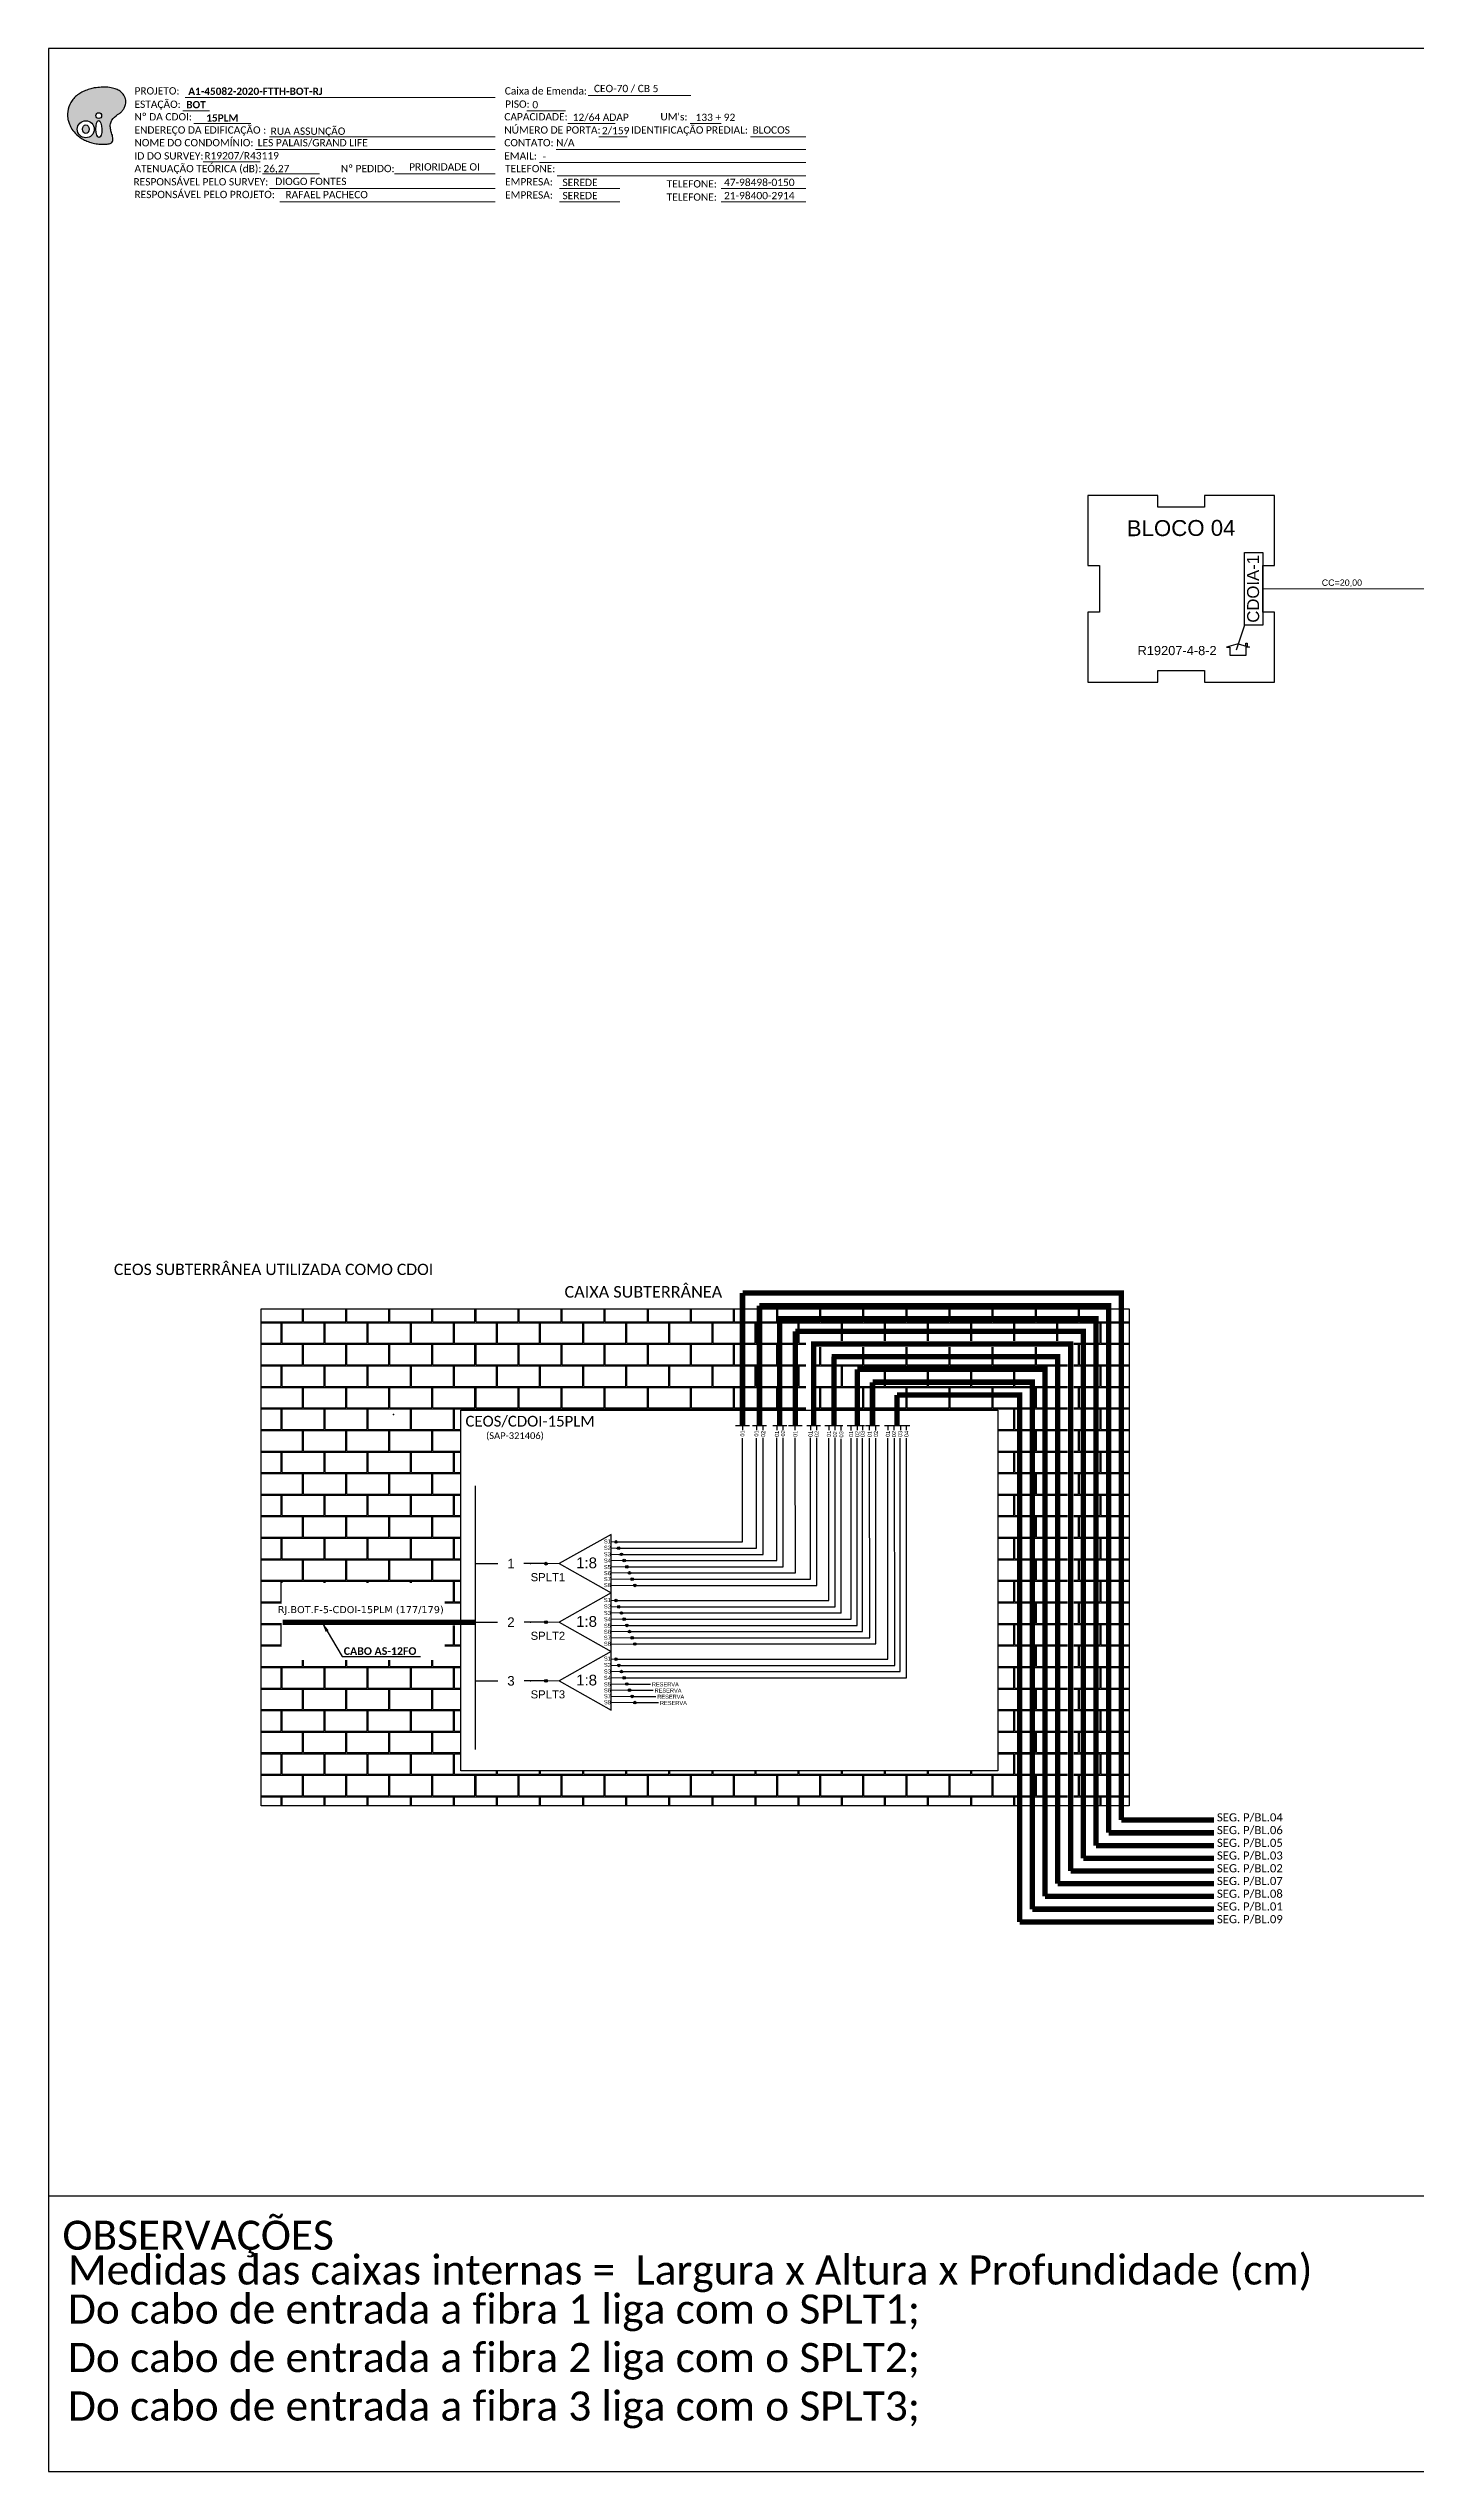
# Model space of a CAD drawing. Header units: inches. Extents: x 10034 to 13570, y 6729 to 9325.
# Drawn here: x 11833 to 12168, y 8731 to 9325 of the extents above; entities that cross this region are included whole.
import ezdxf
from ezdxf.enums import TextEntityAlignment as Align

# ---------------------------------------------------------------- set-up
doc = ezdxf.new("R2010")
doc.units = ezdxf.units.IN
doc.header["$MEASUREMENT"] = 0
for name, color, linetype in [('CD a instalar', 1, 'Continuous'), ('METRAGEM', 7, 'Continuous'), ('surveys', 7, 'Continuous'), ('surveys legendas', 7, 'Continuous')]:
    doc.layers.add(name, color=color, linetype=linetype)
doc.layers.add('DROP DE CLIENTE', color=140, linetype='Continuous', plot=False)
doc.styles.add('ARIAL', font='arial.ttf')
doc.styles.add('WMF-Calibri0', font='CALIBRI.TTF')
doc.styles.add('WMF-Calibri1', font='CALIBRIB.TTF')
doc.dimstyles.new('ISO-25', dxfattribs={"dimtxt": 2.5, "dimasz": 2.5, "dimexe": 1.25, "dimexo": 0.625, "dimtad": 1, "dimtxsty": 'Standard', "dimcen": 2.5, "dimadec": 0, "dimazin": 0, "dimtfac": 1, "dimtmove": 0, "dimatfit": 3, "dimfxl": 0, "dimarcsym": 0})

# ---------------------------------------------------------------- blocks, each defined once
blk = doc.blocks.new('A$C415C251F')
at = {"color": 3}
blk.add_point((0, 0), dxfattribs=at)
blk = doc.blocks.new('LEG_CDOIA8_C-SPLT_ESQ')
at = {"color": 3, "extrusion": (0, 0, -1), "xscale": -1, "zscale": -1}
blk.add_blockref('A$C415C251F', (0, 0), dxfattribs=at)
at = {"color": 1, "style": 'WMF-Calibri0', "flags": 4}
blk.add_attdef('MODELO', text='', height=1.5, dxfattribs=at).set_placement((22.54, -4.54), align=Align.CENTER)
blk.add_attdef('CDO', (21.44, -2.61), '', height=2, dxfattribs=at)
at = {"style": 'ARIAL', "flags": 4}
blk.add_attdef('SPLITAGEM', text='', height=1.5, dxfattribs=at).set_placement((18.61, -12.59), align=Align.CENTER)
blk = doc.blocks.new('SPLT_1-8_DIV_DIR')
h = blk.add_hatch(color=3)
h.dxf.hatch_style = 1
edge = h.paths.add_edge_path()
edge.add_arc((12.77, 4.04), 0.242, 0, 360)
h = blk.add_hatch(color=3)
h.dxf.hatch_style = 1
edge = h.paths.add_edge_path()
edge.add_arc((13.27, 2.88), 0.242, 0, 360)
h = blk.add_hatch(color=3)
h.dxf.hatch_style = 1
edge = h.paths.add_edge_path()
edge.add_arc((13.77, 1.73), 0.242, 0, 360)
h = blk.add_hatch(color=3)
h.dxf.hatch_style = 1
edge = h.paths.add_edge_path()
edge.add_arc((14.27, 0.58), 0.242, 0, 360)
h = blk.add_hatch(color=3)
h.dxf.hatch_style = 1
edge = h.paths.add_edge_path()
edge.add_arc((14.77, -0.58), 0.242, 0, 360)
h = blk.add_hatch(color=3)
h.dxf.hatch_style = 1
edge = h.paths.add_edge_path()
edge.add_arc((15.27, -1.73), 0.242, 0, 360)
h = blk.add_hatch(color=3)
h.dxf.hatch_style = 1
edge = h.paths.add_edge_path()
edge.add_arc((15.77, -2.88), 0.242, 0, 360)
h = blk.add_hatch(color=3)
h.dxf.hatch_style = 1
edge = h.paths.add_edge_path()
edge.add_arc((16.27, -4.04), 0.242, 0, 360)
at = {"color": 1}
blk.add_lwpolyline([(11.89, 5.45), (2.22, 0), (11.89, -5.45), (11.89, 5.45)], dxfattribs=at)
at = {"color": 1, "lineweight": 0}
blk.add_lwpolyline([(2.22, 0), (0, 0)], dxfattribs=at)
at = {"color": 7, "lineweight": 0}
for points in [[(12.77, 4.04), (11.89, 4.04)], [(11.89, 2.88), (13.27, 2.88)], [(11.89, 1.73), (13.77, 1.73)], [(11.89, 0.58), (14.27, 0.58)], [(11.89, -0.58), (14.77, -0.58)], [(11.89, -1.73), (15.27, -1.73)], [(11.89, -2.88), (15.77, -2.88)], [(11.89, -4.04), (16.27, -4.04)]]:
    blk.add_lwpolyline(points, dxfattribs=at)
at = {"color": 3}
for centre in [(12.77, 4.04), (13.27, 2.88), (13.77, 1.73), (14.27, 0.58), (14.77, -0.58), (15.27, -1.73), (15.77, -2.88), (16.27, -4.04)]:
    blk.add_circle(centre, 0.242, dxfattribs=at)
at = {"color": 1, "style": 'ARIAL'}
for s, height, p in [('S1', 0.75, (10.52, 3.77)), ('1:8', 2, (5.35, -0.85)), ('S2', 0.75, (10.52, 2.58)), ('S3', 0.75, (10.52, 1.37)), ('S4', 0.75, (10.52, 0.19)), ('S5', 0.75, (10.52, -1.02)), ('S6', 0.75, (10.52, -2.14)), ('S7', 0.75, (10.52, -3.24)), ('S8', 0.75, (10.52, -4.36))]:
    blk.add_text(s, height=height, dxfattribs=at).set_placement(p)
blk = doc.blocks.new('SPLITTER_')
blk.add_point((0, 0))
at = {"style": 'ARIAL', "flags": 4}
blk.add_attdef('SPLT', (0, -3.26), '', height=1.5, dxfattribs=at)
blk = doc.blocks.new('SURVEY_SURVEY')
for p, q in [((0, 0.0000127), (-0.0000126, 0.000009)), ((-0.0000126, 0.000009), (-0.0000086, 0.000009)), ((-0.0000086, 0), (-0.0000086, 0.000009)), ((0.0000086, 0), (-0.0000086, 0)), ((0, 0.0000127), (0.0000126, 0.000009)), ((0.0000084, 0.0000132), (0.0000098, 0.0000132)), ((0.0000084, 0.0000103), (0.0000084, 0.0000132)), ((0.0000126, 0.000009), (0.0000086, 0.000009)), ((0.0000086, 0.000009), (0.0000086, 0)), ((0.0000098, 0.0000132), (0.0000098, 0.0000099))]:
    blk.add_line(p, q)
blk = doc.blocks.new('OI')
h = blk.add_hatch(color=40)
edge = h.paths.add_edge_path()
edge.add_spline(control_points=[(4.35, -0.67), (3.92, -0.99), (3.26, -1.5), (2.81, -2.59), (2.9, -3.5), (3.06, -4.27), (3.31, -4.85), (3.37, -5.39), (3.4, -5.88), (3.2, -6.4), (2.54, -6.61), (1.65, -6.63), (0.55, -6.67), (-0.56, -6.42), (-1.61, -6.14), (-2.77, -5.61), (-3.92, -4.77), (-4.89, -3.7), (-5.34, -2.65), (-5.6, -1.94), (-5.85, -0.96), (-5.71, 0.47), (-5.1, 2.02), (-4.14, 3.02), (-3.3, 3.61), (-2.37, 4.16), (-1.36, 4.44), (-0.56, 4.7), (0.79, 4.85), (2.24, 4.97), (3.79, 4.57), (4.67, 4.21), (5.44, 3.65), (5.76, 2.99), (6.03, 2.21), (6.01, 1.46), (5.72, 0.64), (5.31, 0.08), (4.88, -0.38), (4.51, -0.55), (4.35, -0.67)], knot_values=[0, 0, 0, 0, 1.60434, 2.417191, 3.427595, 4.282808, 4.776746, 5.304182, 5.888771, 6.258406, 6.858137, 7.79129, 8.986195, 10.124242, 11.187857, 12.242908, 13.953784, 15.414161, 16.515391, 17.349188, 17.675853, 19.552021, 21.515531, 22.568638, 23.63245, 24.621084, 25.782718, 26.745347, 27.142653, 29.870543, 31.004649, 31.921532, 32.709589, 33.801391, 34.042471, 35.192333, 35.971461, 36.628871, 37.254359, 37.836911, 37.836911, 37.836911, 37.836911], degree=3, periodic=0)
h.paths.add_polyline_path([(1.13, -0.87, -1), (-0.04, -0.87, -1)], flags=16)
edge = h.paths.add_edge_path(flags=16)
edge.add_ellipse((0.56, -3.59), major_axis=(-0.02, 1.71), ratio=0.361305, start_angle=0, end_angle=360)
h.paths.add_polyline_path([(-0.36, -3.62, -1), (-3.8, -3.62, -1)], flags=16)
edge = h.paths.add_edge_path(flags=0)
edge.add_ellipse((-2.08, -3.62), major_axis=(0, 0.885), ratio=0.758294, start_angle=0, end_angle=360)
at = {"color": 40}
for centre, radius in [((-2.08, -3.62), 1.72), ((0.54, -0.87), 0.587)]:
    blk.add_circle(centre, radius, dxfattribs=at)
blk.add_ellipse((-2.08, -3.62), major_axis=(0, 0.885), ratio=0.758294, start_param=-3.141592653589792, end_param=3.141592653589792, dxfattribs=at)
blk.add_ellipse((0.56, -3.59), major_axis=(-0.02, 1.71), ratio=0.361305, dxfattribs=at)
at = {"color": 40, "start_tangent": (-0.800898, -0.598801), "end_tangent": (-0.800898, -0.598801)}
blk.add_spline([(4.35, -0.67), (3.2, -1.78), (2.9, -2.54), (2.92, -3.55), (3.12, -4.38), (3.28, -4.85), (3.37, -5.37), (3.35, -5.95), (3.2, -6.29), (2.66, -6.55), (1.73, -6.63), (0.54, -6.62), (-0.58, -6.41), (-1.6, -6.11), (-2.56, -5.67), (-3.95, -4.67), (-4.89, -3.56), (-5.37, -2.56), (-5.64, -1.78), (-5.72, -1.46), (-5.63, 0.42), (-4.84, 2.22), (-4.13, 2.99), (-3.27, 3.62), (-2.4, 4.09), (-1.3, 4.47), (-0.37, 4.72), (0.02, 4.77), (2.75, 4.8), (3.85, 4.53), (4.69, 4.16), (5.31, 3.68), (5.85, 2.73), (5.93, 2.5), (5.94, 1.35), (5.67, 0.62), (5.29, 0.08), (4.84, -0.36), (4.35, -0.67)], degree=3, dxfattribs=at)

msp = doc.modelspace()

# ---------------------------------------------------------------- hatches: boundary and pattern name
h = msp.add_hatch()
h.set_pattern_fill('AR-B816C', color=256, scale=0.025994)
h.set_pattern_definition([(0, (2799.514, 8447.3416), (5.282004, 5.282004), [10.316414, -0.247594]), (0, (2794.232, 8447.589), (5.282004, 5.282004), [10.316414, -0.247594]), (90, (2799.514, 8447.3416), (-5.282004, 5.282004), [-5.529598, 5.03441]), (90, (2799.2664, 8447.3416), (-5.282004, 5.282004), [-5.529598, 5.03441])])
h.paths.add_polyline_path([(11933.67, 8991.06), (12018.23, 8991.06), (12018.23, 9008.1), (12083.86, 9008.1), (12083.86, 8894.12), (12097.49, 8894.12), (12097.49, 9015.94), (11884.74, 9015.94), (11884.74, 8894.12), (12082.38, 8894.12), (12082.38, 9006.56), (12019.73, 9006.56), (12019.73, 8991.06), (12065.31, 8991.06), (12065.31, 8902.7), (11933.67, 8902.7), (11933.67, 8930.2), (11933.67, 8938.28), (11929.74, 8938.28), (11929.74, 8929.82), (11889.73, 8929.82), (11889.73, 8948.74), (11929.74, 8948.74), (11929.74, 8939.88), (11933.67, 8939.88)])
h = msp.add_hatch(color=3)
h.dxf.hatch_style = 1
edge = h.paths.add_edge_path()
edge.add_arc((11954.53, 8953.46), 0.338, 0, 360)
h = msp.add_hatch(color=3)
h.dxf.hatch_style = 1
edge = h.paths.add_edge_path()
edge.add_arc((11954.53, 8939.09), 0.338, 0, 360)
h = msp.add_hatch(color=3)
h.dxf.hatch_style = 1
edge = h.paths.add_edge_path()
edge.add_arc((11971.7, 8930.04), 0.319, 0, 360)
h = msp.add_hatch(color=3)
h.dxf.hatch_style = 1
edge = h.paths.add_edge_path()
edge.add_arc((11972.36, 8928.52), 0.319, 0, 360)
h = msp.add_hatch(color=3)
h.dxf.hatch_style = 1
edge = h.paths.add_edge_path()
edge.add_arc((11954.53, 8924.73), 0.338, 0, 360)
h = msp.add_hatch(color=3)
h.dxf.hatch_style = 1
edge = h.paths.add_edge_path()
edge.add_arc((11973.02, 8927), 0.319, 0, 360)
h = msp.add_hatch(color=3)
h.dxf.hatch_style = 1
edge = h.paths.add_edge_path()
edge.add_arc((11973.68, 8925.48), 0.319, 0, 360)
h = msp.add_hatch(color=3)
h.dxf.hatch_style = 1
edge = h.paths.add_edge_path()
edge.add_arc((11974.33, 8923.96), 0.319, 0, 360)
h = msp.add_hatch(color=3)
h.dxf.hatch_style = 1
edge = h.paths.add_edge_path()
edge.add_arc((11974.99, 8922.44), 0.319, 0, 360)
h = msp.add_hatch(color=3)
h.dxf.hatch_style = 1
edge = h.paths.add_edge_path()
edge.add_arc((11975.65, 8920.92), 0.319, 0, 360)
h = msp.add_hatch(color=3)
h.dxf.hatch_style = 1
edge = h.paths.add_edge_path()
edge.add_arc((11976.31, 8919.4), 0.319, 0, 360)

# ---------------------------------------------------------------- linework, layer by layer
at = {"color": 1}
for p, q in [((12001.01, 8987.31), (12004.39, 8987.31)), ((12005.18, 8987.31), (12008.55, 8987.31)), ((12013.95, 8987.31), (12017.32, 8987.31)), ((12018.44, 8987.32), (12021.81, 8987.32)), ((12022.87, 8987.32), (12027.32, 8987.32)), ((12028.32, 8987.3), (12032.58, 8987.3)), ((12032.87, 8987.32), (12036.25, 8987.32)), ((12037.5, 8987.32), (12043.7, 8987.32))]:
    msp.add_line(p, q, dxfattribs=at)
at = {"color": 7, "true_color": 0xffffff}
for p, q in [((12041.37, 8927), (12041.35, 8984.26)), ((12042.89, 8925.48), (12042.87, 8984.26))]:
    msp.add_line(p, q, dxfattribs=at)
for points in [[(11832.61, 8730.9), (12671.17, 8730.9), (12671.17, 9324.9), (11832.61, 9324.9), (11832.61, 8730.9)], [(12087.33, 9169.58), (12104.48, 9169.58), (12104.48, 9172.44), (12115.91, 9172.44), (12115.91, 9169.58), (12133.05, 9169.58), (12133.05, 9186.72), (12130.19, 9186.72), (12130.19, 9198.15), (12133.05, 9198.15), (12133.05, 9215.29), (12115.91, 9215.29), (12115.91, 9212.44), (12104.48, 9212.44), (12104.48, 9215.29), (12087.33, 9215.29), (12087.33, 9198.15), (12090.19, 9198.15), (12090.19, 9186.72), (12087.33, 9186.72), (12087.33, 9169.58)], [(11832.61, 8798.48), (12188.55, 8798.48)]]:
    msp.add_lwpolyline(points)
at = {"color": 7, "lineweight": 0}
for points in [[(11865.56, 9309.58), (11872.11, 9309.58)], [(11866.08, 9312.86), (11942.05, 9312.86)], [(11949.85, 9309.62), (11959.33, 9309.62)], [(11964.89, 9313.35), (11990.02, 9313.35)], [(11868.22, 9306.51), (11882.17, 9306.51)], [(11886.79, 9303.27), (11942.05, 9303.27)], [(11959.9, 9306.51), (11971.51, 9306.51)], [(11967.48, 9303.27), (11974.43, 9303.27)], [(11989.84, 9306.51), (11997.5, 9306.51)], [(12004.65, 9303.27), (12018.21, 9303.27)], [(11870.54, 9297.1), (11884.49, 9297.1)], [(11883.38, 9300.16), (11942.05, 9300.16)], [(11952.97, 9296.92), (12018.24, 9296.92)], [(11957.01, 9300.16), (12018.24, 9300.16)], [(11885.08, 9294.13), (11899.02, 9294.13)], [(11886.79, 9290.58), (11942.05, 9290.58)], [(11917.41, 9294.14), (11941.91, 9294.14)], [(11917.91, 9294.14), (11942.06, 9294.14)], [(11957.26, 9293.69), (12018.24, 9293.69)], [(11957.87, 9290.58), (11972.67, 9290.58)], [(11997.47, 9290.58), (12018.24, 9290.58)], [(11889.28, 9287.34), (11942.05, 9287.34)], [(11957.87, 9287.34), (11972.67, 9287.34)], [(11997.47, 9287.34), (12018.24, 9287.34)], [(11971.7, 8930.04), (11970.54, 8930.04)], [(11970.54, 8928.52), (11972.36, 8928.52)], [(11970.54, 8927), (11973.02, 8927)], [(11970.54, 8925.48), (11973.68, 8925.48)], [(11970.54, 8923.96), (11974.33, 8923.96)], [(11970.54, 8922.44), (11974.99, 8922.44)], [(11970.54, 8920.92), (11975.65, 8920.92)], [(11970.54, 8919.4), (11976.31, 8919.4)]]:
    msp.add_lwpolyline(points, dxfattribs=at)
at = {"color": 1}
for points in [[(12125.73, 9183.49), (12125.73, 9201.38), (12130.19, 9201.38), (12130.19, 9183.49)], [(11933.67, 8991.06), (12065.31, 8991.06), (12065.31, 8902.7), (11933.67, 8902.7)]]:
    msp.add_lwpolyline(points, close=True, dxfattribs=at)
at = {"color": 1, "ltscale": 2, "const_width": 0.3}
msp.add_lwpolyline([(12179.2, 9192.44), (12130.19, 9192.44)], dxfattribs=at)
at = {"color": 1, "const_width": 1.32}
for points in [[(12002.7, 8987.31), (12002.7, 9019.79)], [(12002.7, 9019.79), (12095.57, 9019.79), (12095.57, 8890.6)], [(12006.86, 9016.67), (12092.45, 9016.67), (12092.45, 8887.48)], [(12006.86, 8987.31), (12006.86, 9016.67)], [(12011.33, 9013.55), (12089.33, 9013.55), (12089.33, 8884.36)], [(12011.84, 8987.31), (12011.84, 9013.55)], [(12015.64, 8987.31), (12015.64, 9010.43)], [(12015.64, 9010.43), (12086.21, 9010.43), (12086.21, 8881.24)], [(12020.13, 8987.32), (12020.13, 9007.32), (12022.35, 9007.32)], [(12020.13, 9007.31), (12083.09, 9007.31), (12083.09, 8878.12)], [(12024.56, 9007.31), (12024.56, 9007.32), (12026.78, 9007.32)], [(12024.56, 9004.19), (12079.97, 9004.19), (12079.97, 8875)], [(12025.09, 8987.32), (12025.09, 9004.19)], [(12030.83, 8987.31), (12030.83, 9001.08)], [(12030.83, 9001.07), (12076.85, 9001.07), (12076.85, 8871.88)], [(12034.56, 8987.32), (12034.56, 8997.95)], [(12034.56, 8997.95), (12073.73, 8997.95), (12073.73, 8868.76)], [(12040.59, 8987.32), (12040.59, 8994.83)], [(12040.59, 8994.83), (12070.61, 8994.83), (12070.61, 8865.64)], [(11937.27, 8939.09), (11889.98, 8939.09), (11889.98, 8939.09), (11889.98, 8939.09)], [(12092.45, 8887.48), (12118.26, 8887.48)], [(12095.57, 8890.6), (12118.26, 8890.6)], [(12086.21, 8881.24), (12118.26, 8881.24)], [(12089.33, 8884.36), (12118.26, 8884.36)], [(12079.97, 8875), (12118.26, 8875)], [(12083.09, 8878.12), (12118.26, 8878.12)], [(12073.73, 8868.76), (12118.26, 8868.76)], [(12076.85, 8871.88), (12118.26, 8871.88)], [(12070.61, 8865.64), (12118.26, 8865.64)]]:
    msp.add_lwpolyline(points, dxfattribs=at)
msp.add_lwpolyline([(12097.49, 8894.12), (11884.74, 8894.12), (11884.74, 9015.94), (12097.49, 9015.94)], close=True)
at = {"color": 3}
for points in [[(12002.7, 8987.31), (12002.7, 8986.17)], [(12006.12, 8987.31), (12006.12, 8986.18)], [(12007.76, 8986.15), (12007.76, 8987.3)], [(12011.13, 8987.32), (12011.13, 8986.18)], [(12012.64, 8986.16), (12012.64, 8987.32)], [(12015.64, 8986.16), (12015.64, 8987.31)], [(12019.38, 8987.32), (12019.38, 8986.18)], [(12020.89, 8986.16), (12020.89, 8987.32)], [(11971.38, 8958.78), (12002.7, 8958.78), (12002.7, 8984.26)], [(11971.77, 8957.26), (12006.12, 8957.26), (12006.12, 8984.26)], [(11972.43, 8955.74), (12007.76, 8955.74), (12007.76, 8984.27)], [(11973.99, 8954.22), (12011.13, 8954.22), (12011.13, 8984.27)], [(11974.65, 8952.7), (12012.65, 8952.7), (12012.65, 8984.27)], [(11975.31, 8951.19), (12015.65, 8951.19), (12015.64, 8984.28)], [(11975.97, 8949.66), (12019.38, 8949.66), (12019.38, 8984.27)], [(11976.63, 8948.14), (12020.9, 8948.14), (12020.9, 8984.27)], [(11937.27, 8953.46), (11942.74, 8953.46)], [(11954.19, 8953.46), (11949.08, 8953.46)]]:
    msp.add_lwpolyline(points, dxfattribs=at)
at = {"color": 1}
for points in [[(12010.13, 8987.31), (12013.55, 8987.31)], [(11937.27, 8907.89), (11937.27, 8972.5)], [(11970.54, 8931.91), (11957.8, 8924.72), (11970.54, 8917.54), (11970.54, 8931.91)]]:
    msp.add_lwpolyline(points, dxfattribs=at)
at = {"color": 40, "true_color": 0xf8d731}
for points in [[(12023.86, 8987.31), (12023.86, 8986.17)], [(12025.38, 8986.16), (12025.38, 8987.31)], [(12026.9, 8986.14), (12026.9, 8987.32)], [(12029.31, 8986.14), (12029.31, 8987.29)], [(12030.83, 8987.31), (12030.83, 8986.17)], [(12032.11, 8987.31), (12032.11, 8986.17)], [(12033.86, 8986.16), (12033.86, 8987.31)], [(12035.38, 8986.14), (12035.38, 8987.29)], [(11972.02, 8944.41), (12023.86, 8944.41), (12023.86, 8984.26)], [(11972.68, 8942.89), (12025.38, 8942.89), (12025.37, 8984.26)], [(12026.91, 8941.36), (12026.9, 8984.07)], [(12029.32, 8939.85), (12029.31, 8984.26)], [(12030.84, 8938.33), (12030.83, 8984.26)], [(12032.12, 8936.81), (12032.11, 8984.26)], [(12033.87, 8935.29), (12033.86, 8984.26)], [(12035.39, 8933.77), (12035.38, 8984.26)], [(11973.33, 8941.37), (12026.91, 8941.37)], [(11973.99, 8939.85), (12029.32, 8939.85)], [(11974.65, 8938.33), (12030.84, 8938.33)], [(11975.31, 8936.81), (12032.12, 8936.81)], [(11975.97, 8935.29), (12033.87, 8935.29)], [(11976.63, 8933.77), (12035.39, 8933.77)]]:
    msp.add_lwpolyline(points, dxfattribs=at)
at = {"color": 7, "true_color": 0xffffff}
for points in [[(12038.33, 8987.31), (12038.33, 8986.18)], [(12039.85, 8986.16), (12039.85, 8987.31)], [(12041.38, 8987.31), (12041.38, 8986.17)], [(12042.89, 8986.16), (12042.89, 8987.31)], [(12038.34, 8930.04), (12038.33, 8984.26)], [(12040, 8928.52), (12039.98, 8984.26)], [(11971.7, 8930.04), (12038.34, 8930.04)], [(11972.36, 8928.52), (12040, 8928.52)], [(11973.02, 8927), (12041.37, 8927)], [(11973.68, 8925.48), (12042.89, 8925.48)]]:
    msp.add_lwpolyline(points, dxfattribs=at)
at = {"color": 2}
for points in [[(11937.27, 8939.09), (11942.67, 8939.09)], [(11954.19, 8939.09), (11949.21, 8939.09)]]:
    msp.add_lwpolyline(points, dxfattribs=at)
at = {"color": 7}
for points in [[(11937.27, 8924.73), (11942.73, 8924.73)], [(11954.19, 8924.73), (11949.21, 8924.73)]]:
    msp.add_lwpolyline(points, dxfattribs=at)
at = {"color": 1, "lineweight": 0}
msp.add_lwpolyline([(11957.8, 8924.72), (11954.86, 8924.72)], dxfattribs=at)
at = {"color": 6}
for points in [[(11974.33, 8923.96), (11980.14, 8923.96)], [(11974.99, 8922.44), (11980.8, 8922.44)], [(11975.65, 8920.92), (11981.46, 8920.92)], [(11976.31, 8919.4), (11982.12, 8919.4)]]:
    msp.add_lwpolyline(points, dxfattribs=at)
at = {"color": 3}
for centre, radius in [((11954.53, 8953.46), 0.338), ((11954.53, 8939.09), 0.338), ((11971.7, 8930.04), 0.319), ((11972.36, 8928.52), 0.319), ((11954.53, 8924.73), 0.338), ((11973.02, 8927), 0.319), ((11973.68, 8925.48), 0.319), ((11974.33, 8923.96), 0.319), ((11974.99, 8922.44), 0.319), ((11975.65, 8920.92), 0.319), ((11976.31, 8919.4), 0.319)]:
    msp.add_circle(centre, radius, dxfattribs=at)
at = {"layer": 'DROP DE CLIENTE'}
msp.add_lwpolyline([(12125.73, 9183.49), (12123.72, 9177.38)], dxfattribs=at)

# ---------------------------------------------------------------- block references
at = {"color": 7, "xscale": 1.213923925163966, "yscale": 1.213923925163726, "zscale": 1.213923925163967, "rotation": 0.1532896023734424}
msp.add_blockref('OI', (11844.27, 9309.49), dxfattribs=at)
at = {"color": 3}
ref = msp.add_blockref('LEG_CDOIA8_C-SPLT_ESQ', (11917.2, 8990), dxfattribs=dict(at, xscale=1.318443876505626, yscale=1.318443876505626, zscale=1.31844387650566))
ref.add_attrib('CDO', 'CEOS/CDOI-15PLM', (11934.8, 8987.06), dxfattribs={"color": 1, "height": 2.6369, "style": 'WMF-Calibri0'})
ref.add_attrib('MODELO', '(SAP-321406)', dxfattribs={"color": 1, "height": 1.6481, "style": 'WMF-Calibri0'}).set_placement((11946.93, 8984.02), align=Align.CENTER)
at = {"xscale": 1.318443876505626, "yscale": 1.318443876505626, "zscale": 1.31844387650566}
for p in [(11954.86, 8953.46), (11954.86, 8939.09)]:
    msp.add_blockref('SPLT_1-8_DIV_DIR', p, dxfattribs=at)
ref = msp.add_blockref('SPLITTER_', (11950.77, 8953.46), dxfattribs=dict(xscale=1.318443876505626, yscale=1.318443876505626, zscale=1.31844387650566))
ref.add_attrib('SPLT', 'SPLT1', (11950.77, 8949.16), dxfattribs={"height": 1.978, "style": 'ARIAL'})
at = {"color": 2}
ref = msp.add_blockref('SPLITTER_', (11950.77, 8939.09), dxfattribs=dict(at, xscale=1.318443876505626, yscale=1.318443876505626, zscale=1.31844387650566))
ref.add_attrib('SPLT', 'SPLT2', (11950.77, 8934.79), dxfattribs={"height": 1.978, "style": 'ARIAL'})
at = {"color": 7}
ref = msp.add_blockref('SPLITTER_', (11950.77, 8924.73), dxfattribs=dict(at, xscale=1.318443876505626, yscale=1.318443876505626, zscale=1.31844387650566))
ref.add_attrib('SPLT', 'SPLT3', (11950.77, 8920.43), dxfattribs={"height": 1.978, "style": 'ARIAL'})
at = {"layer": 'surveys', "color": 255, "xscale": 224825.4377188987, "yscale": 224825.4377188987, "zscale": 224825.4377188987}
msp.add_blockref('SURVEY_SURVEY', (12124.14, 9176.11), dxfattribs=at)

# ---------------------------------------------------------------- texts
at = {"color": 7, "lineweight": 0, "style": 'WMF-Calibri0'}
for s, height, p in [('PROJETO:', 1.793, (11853.68, 9313.61)), ('Caixa de Emenda:', 1.7927, (11944.43, 9313.61)), ('ESTAÇÃO:', 1.793, (11853.68, 9310.33)), ('Nº DA CDOI:', 1.7927, (11853.68, 9307.26)), ('CAPACIDADE:', 1.7927, (11944.32, 9307.26)), ('PISO:', 1.793, (11944.5, 9310.37)), ("UM's:", 1.793, (11982.57, 9307.26)), ('ENDEREÇO DA EDIFICAÇÃO :', 1.7927, (11853.68, 9304.02)), ('NOME DO CONDOMÍNIO:', 1.7927, (11853.68, 9300.91)), ('LES PALAIS/GRAND LIFE', 1.7927, (11883.89, 9300.91)), ('CONTATO: N/A', 1.7927, (11944.32, 9300.91)), ('NÚMERO DE PORTA:', 1.7927, (11944.32, 9304.02)), ('IDENTIFICAÇÃO PREDIAL:', 1.7927, (11975.41, 9304.02)), ('BLOCOS', 1.793, (12005.15, 9304.02)), ('ATENUAÇÃO TEÓRICA (dB):', 1.7927, (11853.68, 9294.56)), ('ID DO SURVEY:', 1.7927, (11853.68, 9297.67)), ('26,27', 1.793, (11885.29, 9294.56)), ('Nº PEDIDO:', 1.793, (11904.26, 9294.57)), ('EMAIL:', 1.793, (11944.32, 9297.67)), ('TELEFONE:', 1.793, (11944.51, 9294.56)), ('RESPONSÁVEL PELO SURVEY:', 1.7927, (11853.44, 9291.32)), ('RESPONSÁVEL PELO PROJETO:', 1.7927, (11853.68, 9288.21)), ('EMPRESA:', 1.793, (11944.51, 9291.32)), ('TELEFONE:', 1.793, (11984.11, 9290.82)), ('EMPRESA:', 1.793, (11944.51, 9288.09)), ('TELEFONE:', 1.793, (11984.11, 9287.58))]:
    msp.add_text(s, height=height, dxfattribs=at).set_placement(p)
at = {"color": 7, "linetype": 'Continuous'}
for s, height, style, p in [('A1-45082-2020-FTTH-BOT-RJ', 1.7927, 'WMF-Calibri1', (11866.87, 9313.51)), ('CEO-70 / CB 5', 1.7927, 'WMF-Calibri0', (11966.29, 9314.19)), ('BOT', 1.793, 'WMF-Calibri1', (11866.36, 9310.23)), ('0', 1.79, 'WMF-Calibri0', (11951.2, 9310.22)), ('12/64 ADAP', 1.793, 'WMF-Calibri0', (11961.07, 9307.13)), ('133 + 92', 1.793, 'WMF-Calibri0', (11991.19, 9307.11)), ('RUA ASSUNÇÃO', 1.7927, 'WMF-Calibri0', (11887.06, 9303.73)), ('2/159', 1.793, 'WMF-Calibri0', (11968.24, 9303.87)), ('R19207/R43119', 1.7927, 'WMF-Calibri0', (11870.81, 9297.71)), ('-', 1.79, 'WMF-Calibri0', (11953.68, 9297.52)), ('DIOGO FONTES', 1.7927, 'WMF-Calibri0', (11888.19, 9291.42)), ('SEREDE', 1.793, 'WMF-Calibri0', (11958.57, 9291.17)), ('47-98498-0150', 1.7927, 'WMF-Calibri0', (11998.17, 9291.17)), ('RAFAEL PACHECO', 1.7927, 'WMF-Calibri0', (11890.68, 9288.18)), ('SEREDE', 1.793, 'WMF-Calibri0', (11958.57, 9287.94)), ('21-98400-2914', 1.7927, 'WMF-Calibri0', (11998.17, 9287.94))]:
    msp.add_text(s, height=height, dxfattribs=dict(at, style=style)).set_placement(p)
at = {"color": 7, "linetype": 'Continuous', "style": 'WMF-Calibri1'}
msp.add_text('15PLM', height=1.793, dxfattribs=at).set_placement((11875.2, 9306.97), align=Align.CENTER)
at = {"color": 7, "style": 'WMF-Calibri0'}
msp.add_text('PRIORIDADE OI', height=1.7927, dxfattribs=at).set_placement((11920.99, 9294.98))
at = {"style": 'WMF-Calibri0'}
for s, height, p in [('CEOS SUBTERRÂNEA UTILIZADA COMO CDOI', 2.7722, (11848.64, 9024.21)), ('CAIXA SUBTERRÂNEA', 2.8546, (11959.08, 9018.67)), ('OBSERVAÇÕES', 7.1308, (11836.02, 8785.26))]:
    msp.add_text(s, height=height, dxfattribs=at).set_placement(p)
at = {"style": 'ARIAL'}
for s, p in [('01', (12002.68, 8985.38)), ('01', (12006.1, 8985.38)), ('02', (12007.76, 8985.27)), ('01', (12011.12, 8985.25)), ('02', (12012.63, 8985.39)), ('01', (12015.63, 8985.28)), ('01', (12019.36, 8985.25)), ('02', (12020.88, 8985.25)), ('01', (12023.86, 8985.27)), ('02', (12025.36, 8985.15)), ('03', (12026.91, 8985.15)), ('01', (12029.31, 8985.26)), ('02', (12030.83, 8985.24)), ('03', (12032.13, 8985.24)), ('01', (12033.85, 8985.23)), ('02', (12035.38, 8985.26)), ('01', (12038.32, 8985.24)), ('02', (12039.83, 8985.22)), ('03', (12041.36, 8985.26)), ('04', (12042.88, 8985.24))]:
    msp.add_text(s, height=0.989, rotation=90, dxfattribs=at).set_placement(p, align=Align.MIDDLE_CENTER)
at = {"color": 1, "ltscale": 8, "style": 'WMF-Calibri1'}
msp.add_text('CABO AS-12FO', height=1.8843, dxfattribs=at).set_placement((11904.97, 8931.09))
at = {"color": 1, "style": 'ARIAL'}
for s, height, p in [('S1', 0.989, (11968.74, 8929.69)), ('S2', 0.989, (11968.74, 8928.13)), ('1:8', 2.637, (11961.92, 8923.6)), ('S3', 0.989, (11968.74, 8926.53)), ('S4', 0.989, (11968.74, 8924.98)), ('S5', 0.989, (11968.74, 8923.38)), ('S6', 0.989, (11968.74, 8921.9)), ('S7', 0.989, (11968.74, 8920.45)), ('S8', 0.989, (11968.74, 8918.98))]:
    msp.add_text(s, height=height, dxfattribs=at).set_placement(p)
at = {"color": 6, "style": 'ARIAL'}
for p in [(11980.49, 8923.38), (11981.15, 8921.86), (11981.81, 8920.34), (11982.47, 8918.82)]:
    msp.add_text('RESERVA', height=0.989, dxfattribs=at).set_placement(p)
at = {"insert": (12110.19, 9207.31), "char_height": 3.9, "width": 38.0023, "attachment_point": 5, "rotation": 0.25016, "style": 'ARIAL'}
msp.add_mtext('BLOCO 04', dxfattribs=at)
at = {"color": 1, "ltscale": 2, "insert": (12126.39, 9184.12), "char_height": 2.93, "attachment_point": 1, "rotation": 90.26728, "style": 'ARIAL'}
msp.add_mtext_dynamic_manual_height_columns('CDOIA-1', width=2.9295, gutter_width=10, heights=[0], dxfattribs=at)
for s, insert, char_height, width, attachment_point, style in [('1', (11945.95, 8954.65), 2.34, 3.8413, 2, 'ARIAL'), ('2', (11945.95, 8940.28), 2.34, 3.8413, 2, 'ARIAL'), ('3', (11945.95, 8925.91), 2.34, 3.8413, 2, 'ARIAL'), ('Medidas das caixas internas =  Largura x Altura x Profundidade (cm)', (11837.38, 8783.87), 7.1308, 658.8434, 1, 'WMF-Calibri0'), ('Do cabo de entrada a fibra 1 liga com o SPLT1; \\PDo cabo de entrada a fibra 2 liga com o SPLT2;\\PDo cabo de entrada a fibra 3 liga com o SPLT3;', (11837.38, 8774.3), 7.1308, 658.8434, 1, 'WMF-Calibri0')]:
    msp.add_mtext(s, dxfattribs=dict(insert=insert, char_height=char_height, width=width, attachment_point=attachment_point, style=style))
at = {"color": 1, "char_height": 1.9941, "width": 57.9581, "attachment_point": 1, "style": 'WMF-Calibri0'}
for s, insert in [('SEG. P/BL.04', (12118.97, 8892.27)), ('SEG. P/BL.06', (12118.97, 8889.15)), ('SEG. P/BL.05', (12118.97, 8886.03)), ('SEG. P/BL.03', (12118.97, 8882.91)), ('SEG. P/BL.02', (12118.97, 8879.79)), ('SEG. P/BL.07', (12118.97, 8876.67)), ('SEG. P/BL.08', (12118.97, 8873.55)), ('SEG. P/BL.01', (12118.97, 8870.43)), ('SEG. P/BL.09', (12118.97, 8867.31))]:
    msp.add_mtext(s, dxfattribs=dict(at, insert=insert))
at = {"layer": 'CD a instalar', "color": 1, "linetype": 'Continuous', "insert": (11888.79, 8945.96), "char_height": 1.7345, "width": 77.1688, "attachment_point": 1}
msp.add_mtext('{\\fVerdana|b0|i0|c0|p34;\\PRJ.BOT.F-5-CDOI-15PLM (177/179)}', dxfattribs=at)
at = {"layer": 'METRAGEM', "color": 3, "style": 'ARIAL'}
msp.add_text('CC=20,00', height=1.56, dxfattribs=at).set_placement((12144.66, 9193.17))
at = {"layer": 'surveys legendas', "color": 0, "style": 'ARIAL'}
msp.add_text('R19207-4-8-2 ', height=2.2483, dxfattribs=at).set_placement((12099.52, 9176.18))

# ---------------------------------------------------------------- leaders
at = {"color": 1, "ltscale": 8}
msp.add_leader([(11899.61, 8939.09), (11904.61, 8930.71), (11923.79, 8930.71)], dimstyle='ISO-25', override={"dimgap": 0.625, "dimtad": 0}, dxfattribs=at)

doc.saveas('drawing.dxf')
